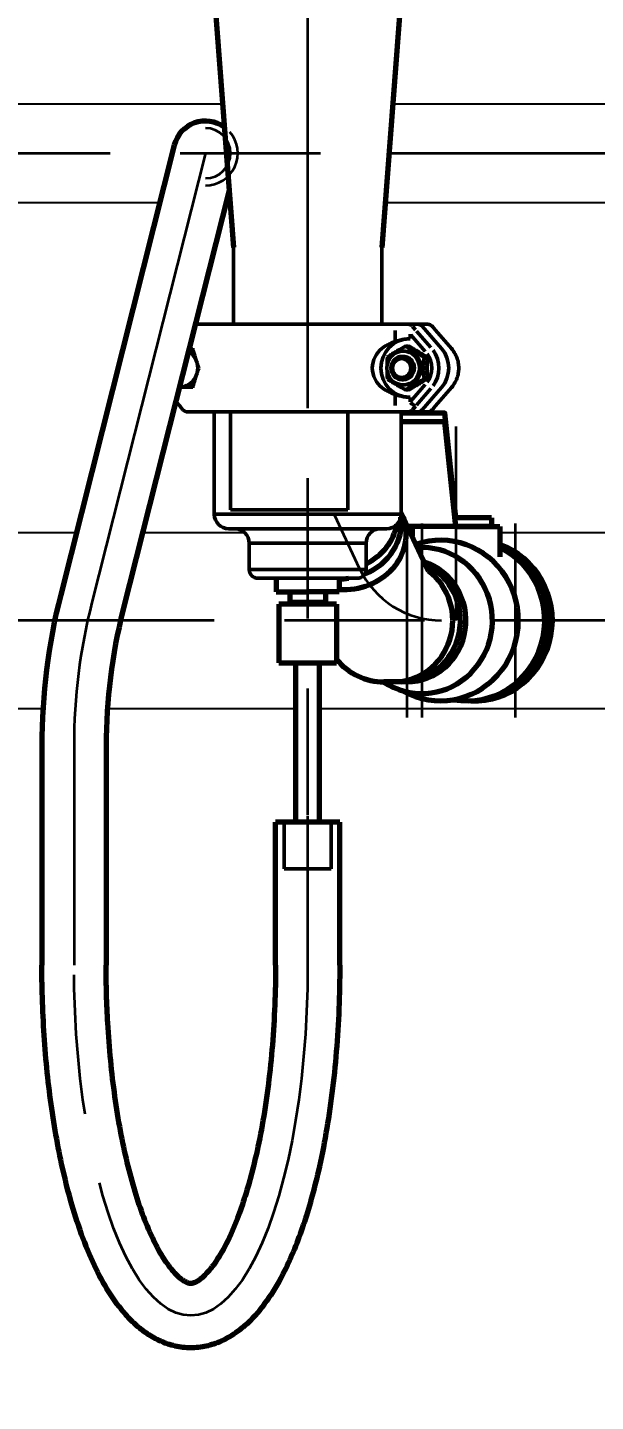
# Model space of a CAD drawing. Header units: millimetres. Extents: x 4423 to 6629, y 3249 to 4171.
# Drawn here: x 4595.4 to 4619.7, y 3773.3 to 3832.1 of the extents above; entities that cross this region are included whole.
import ezdxf

# ---------------------------------------------------------------- set-up
doc = ezdxf.new("R2010")
doc.units = ezdxf.units.MM
doc.linetypes.add('ACAD_ISO02W100', pattern=[15, 12, -3])
doc.linetypes.add('ACAD_ISO08W100', pattern=[36, 24, -3, 6, -3])
doc.layers.add('AHL-CON-70', color=7, linetype='Continuous')
for name, color, linetype, lineweight in [('M_EQUIP_D1', 3, 'Continuous', 35), ('M_EQUIP_E3', 3, 'Continuous', 35), ('M_EQUIP_E5', 2, 'ACAD_ISO02W100', 50), ('M_EQUIP_E7', 7, 'Continuous', 70), ('M_TANKS_E3', 3, 'ACAD_ISO08W100', 35), ('M_TANKS_E7', 7, 'Continuous', 70), ('Visible Edges', 7, 'Continuous', 50), ('Visible Tangent Edges', 7, 'Continuous', 50)]:
    doc.layers.add(name, color=color, linetype=linetype, lineweight=lineweight)
doc.styles.add('Simplex', font='SIMPLEX.SHX')
doc.dimstyles.new('nordic-1-35-0', dxfattribs={"dimscale": 10, "dimtxt": 3.5, "dimasz": 2.5, "dimexe": 1.25, "dimexo": 0, "dimgap": 0.6, "dimtad": 1, "dimdec": 0, "dimdsep": 46, "dimtxsty": 'Simplex', "dimcen": 2.5, "dimclrd": 3, "dimclre": 3, "dimclrt": 3, "dimadec": 1, "dimazin": 2, "dimtfac": 1, "dimtdec": 0, "dimtmove": 0, "dimatfit": 0, "dimfxl": 1, "dimtolj": 1, "dimtzin": 0, "dimarcsym": 0})

# ---------------------------------------------------------------- blocks, each defined once
blk = doc.blocks.new('*D9')
at = {"layer": 'Defpoints', "color": 0, "linetype": 'Continuous', "transparency": 16777216}
for p in [(4581.159, 3798.365), (4573.659, 3740.916), (4573.659, 3722.947)]:
    blk.add_point(p, dxfattribs=at)
at = {"layer": 'M_EQUIP_D1', "color": 3, "linetype": 'Continuous', "lineweight": -2, "transparency": 16777216}
for p, q in [((4581.159, 3798.365), (4581.159, 3728.416)), ((4573.659, 3722.947), (4573.659, 3753.416)), ((4548.659, 3740.916), (4523.659, 3740.916)), ((4573.659, 3740.916), (4581.159, 3740.916)), ((4606.159, 3740.916), (4691.254, 3740.916))]:
    blk.add_line(p, q, dxfattribs=at)
at = {"layer": 'M_EQUIP_D1', "color": 3, "linetype": 'Continuous', "transparency": 16777216}
for points in [[(4548.659, 3745.083), (4548.659, 3736.75), (4573.659, 3740.916)], [(4606.159, 3745.083), (4606.159, 3736.75), (4581.159, 3740.916)]]:
    blk.add_solid(points, dxfattribs=at)
at = {"layer": 'M_EQUIP_D1', "color": 3, "linetype": 'Continuous', "transparency": 16777216, "insert": (4661.206, 3751.916), "char_height": 10, "attachment_point": 5, "style": 'Simplex'}
blk.add_mtext('\\A1;min.60', dxfattribs=at)
blk = doc.blocks.new('*D28')
at = {"layer": 'Defpoints', "color": 0, "linetype": 'Continuous', "transparency": 16777216}
for p in [(4545.659, 3806.073), (4560.534, 3757.727), (4560.534, 3748.668)]:
    blk.add_point(p, dxfattribs=at)
at = {"layer": 'M_EQUIP_D1', "color": 3, "linetype": 'Continuous', "lineweight": -2, "transparency": 16777216}
for p, q in [((4545.659, 3806.073), (4545.659, 3745.227)), ((4560.534, 3748.668), (4560.534, 3770.227)), ((4520.659, 3757.727), (4447.468, 3757.727)), ((4560.534, 3757.727), (4545.659, 3757.727)), ((4585.534, 3757.727), (4610.534, 3757.727))]:
    blk.add_line(p, q, dxfattribs=at)
at = {"layer": 'M_EQUIP_D1', "color": 3, "linetype": 'Continuous', "transparency": 16777216}
for points in [[(4520.659, 3761.893), (4520.659, 3753.56), (4545.659, 3757.727)], [(4585.534, 3761.893), (4585.534, 3753.56), (4560.534, 3757.727)]]:
    blk.add_solid(points, dxfattribs=at)
at = {"layer": 'M_EQUIP_D1', "color": 3, "linetype": 'Continuous', "lineweight": 35, "transparency": 16777216, "insert": (4471.563, 3768.727), "char_height": 10, "attachment_point": 5, "style": 'Simplex'}
blk.add_mtext('\\A1;~120', dxfattribs=at)

msp = doc.modelspace()

# ---------------------------------------------------------------- linework, layer by layer
at = {"layer": 'AHL-CON-70', "linetype": 'Continuous'}
for p, q in [((4584.7995, 3828.8069), (4603.7675, 3828.8069)), ((4611.0495, 3828.8069), (4630.0175, 3828.8069)), ((4584.4797, 3824.5899), (4601.0824, 3824.5899)), ((4610.7297, 3824.5899), (4627.1017, 3824.5899)), ((4589.3764, 3810.4662), (4597.512, 3810.4662)), ((4600.3485, 3810.4662), (4604.7038, 3810.4662)), ((4615.6264, 3810.4662), (4623.762, 3810.4662)), ((4581.6587, 3802.9287), (4596.0818, 3802.9287)), ((4598.8374, 3802.9287), (4606.9087, 3802.9287)), ((4607.9087, 3802.9287), (4622.3318, 3802.9287))]:
    msp.add_line(p, q, dxfattribs=at)
at = {"layer": 'M_EQUIP_E3', "color": 3, "linetype": 'ACAD_ISO08W100', "lineweight": 35}
for p, q in [((4607.4087, 3983.7882), (4607.4087, 3798.3649)), ((4538.9592, 3826.6984), (4714.6569, 3826.6984)), ((4613.7514, 3814.9959), (4613.7514, 3806.6975)), ((4609.6306, 3808.9304), (4608.5734, 3811.19)), ((4611.6485, 3810.8467), (4611.6485, 3802.5482)), ((4612.2956, 3810.8467), (4612.2956, 3802.5482)), ((4616.2885, 3810.8467), (4616.2885, 3802.5482)), ((4747.4142, 3806.6975), (4558.5251, 3806.6975))]:
    msp.add_line(p, q, dxfattribs=at)
at = {"layer": 'M_EQUIP_E3', "linetype": 'ACAD_ISO08W100', "lineweight": 35}
msp.add_lwpolyline([(4603.0337, 3826.6984), (4598.1712, 3807.4636, 0.061982), (4597.4087, 3801.3364), (4597.4087, 3791.9475)], format="xyb", dxfattribs=at)
at = {"layer": 'M_EQUIP_E3', "color": 3, "linetype": 'Continuous', "lineweight": 35}
for radius, end in [(1.075, 90), (1.3875, 40.815107)]:
    msp.add_arc((4603.0337, 3826.6984), radius, 270, end, dxfattribs=at)
at = {"layer": 'M_EQUIP_E3', "color": 3, "linetype": 'ACAD_ISO08W100', "lineweight": 35}
msp.add_arc((4613.1404, 3810.5725), 3.875, 205.072731, 270, dxfattribs=at)
at = {"layer": 'M_EQUIP_E3', "linetype": 'ACAD_ISO08W100', "lineweight": 35, "extrusion": (0, 0, -1)}
msp.add_ellipse((4602.4087, 3791.9475), major_axis=(0, 15), ratio=0.3333333, start_param=1.5707963, end_param=4.712389, dxfattribs=at)
at = {"layer": 'M_EQUIP_E5', "color": 2, "linetype": 'ACAD_ISO02W100', "lineweight": 50}
for p, q in [((4606.4087, 3796.0725), (4606.4087, 3798.0725)), ((4608.4087, 3796.0725), (4608.4087, 3798.0725)), ((4606.4087, 3796.0725), (4608.4087, 3796.0725))]:
    msp.add_line(p, q, dxfattribs=at)
at = {"layer": 'M_EQUIP_E7', "linetype": 'Continuous', "lineweight": 70}
for p, q in [((4613.2765, 3815.1975), (4611.4087, 3815.1975)), ((4612.5819, 3808.8166), (4611.4033, 3811.3358)), ((4613.7514, 3810.7162), (4611.8764, 3810.7162)), ((4611.8764, 3810.7162), (4611.8764, 3810.3245)), ((4615.2823, 3810.7162), (4612.8673, 3810.7162)), ((4613.7514, 3810.7162), (4615.6264, 3810.7162)), ((4615.2823, 3811.0912), (4615.2823, 3810.7162)), ((4615.6264, 3810.7162), (4615.6264, 3809.4172)), ((4606.0563, 3808.5034), (4606.0563, 3807.9308)), ((4608.7611, 3808.5034), (4608.7611, 3807.9308)), ((4606.0563, 3807.9308), (4607.4087, 3807.9308)), ((4606.6456, 3807.9308), (4606.6456, 3807.4821)), ((4608.7611, 3807.9308), (4607.4087, 3807.9308)), ((4608.1719, 3807.9308), (4608.1719, 3807.4821)), ((4608.6425, 3807.3925), (4606.1749, 3807.3925)), ((4606.1749, 3807.3925), (4606.1749, 3804.8925)), ((4606.5499, 3807.4821), (4606.5499, 3807.3925)), ((4606.5499, 3807.4821), (4608.2675, 3807.4821)), ((4608.2675, 3807.4821), (4608.2675, 3807.3925)), ((4608.6425, 3807.3925), (4608.6425, 3804.8925)), ((4606.1749, 3804.8925), (4608.6425, 3804.8925)), ((4606.9087, 3798.0725), (4606.9087, 3804.8925)), ((4607.9087, 3798.0725), (4607.9087, 3804.8925)), ((4611.6485, 3804.0725), (4610.6752, 3804.0725)), ((4606.0337, 3791.9475), (4606.0337, 3798.0725)), ((4608.7837, 3798.0725), (4606.0337, 3798.0725)), ((4608.7837, 3791.9475), (4608.7837, 3798.0725))]:
    msp.add_line(p, q, dxfattribs=at)
for points in [[(4601.7006, 3827.0354), (4596.8381, 3807.8006, 0.061982), (4596.0337, 3801.3364), (4596.0337, 3791.9475)], [(4604.0487, 3825.103), (4599.5043, 3807.1266, 0.061982), (4598.7837, 3801.3364), (4598.7837, 3791.9475)]]:
    msp.add_lwpolyline(points, format="xyb", dxfattribs=at)
for points in [[(4615.2823, 3811.0912), (4613.7514, 3811.0912), (4613.2765, 3815.5725), (4611.4087, 3815.5725)], [(4615.2823, 3810.7162), (4613.7514, 3810.7162), (4613.2765, 3815.1975), (4611.4087, 3815.1975)], [(4612.8673, 3810.7162), (4611.6931, 3810.7162)]]:
    msp.add_lwpolyline(points, dxfattribs=at)
for centre, radius, start, end in [((4603.0337, 3826.6984), 1.375, 53.932285, 165.812933), ((4610.6752, 3806.6975), 2.625, 219.251427, 270)]:
    msp.add_arc(centre, radius, start, end, dxfattribs=at)
for centre, major_axis, ratio, start_param, end_param in [((4608.9398, 3810.4068), (-2.687, 0), 0.8886358, 1.5042515, 3.4450044), ((4608.7279, 3810.8597), (-2.687, 0), 0.8886358, 8.2890148, 9.539917), ((4608.5734, 3811.19), (-2.687, 0), 0.8886358, 2.0908716, 2.9828483), ((4613.1044, 3806.6975), (0, 3.4375), 0.9659258, 2.643175, 6.6067886), ((4612.2956, 3806.6975), (0, 3.125), 0.9659258, 2.5680795, 6.3433965), ((4614.2367, 3806.6975), (0, 3.4375), 0.9659258, 2.9702423, 5.851346), ((4614.5602, 3806.6975), (0, 3.4375), 0.9659258, 3.0928553, 5.9562883), ((4614.3985, 3806.6975), (0, 3.4375), 0.9659258, 3.1415927, 5.9043658), ((4611.409, 3806.6975), (0, 2.625), 0.9659258, 3.1415927, 5.8582048), ((4611.6485, 3806.6975), (0, 2.625), 0.9659258, 3.1415927, 5.9821017), ((4608.7279, 3810.8597), (-2.687, 0), 0.8886358, 7.8663402, 8.0168299), ((4611.0855, 3806.6975), (0, 2.625), 0.9659258, 3.1415927, 5.6519377)]:
    msp.add_ellipse(centre, major_axis=major_axis, ratio=ratio, start_param=start_param, end_param=end_param, dxfattribs=at)
for points, knots in [([(4608.7837, 3791.9475), (4608.7837, 3791.3265), (4608.7712, 3790.7056), (4608.6965, 3788.8552), (4608.597, 3787.6383), (4608.3024, 3785.3018), (4608.1076, 3784.1822), (4607.6802, 3782.3182), (4607.4646, 3781.5445), (4606.9807, 3780.1125), (4606.7126, 3779.4542), (4606.2058, 3778.4384), (4605.981, 3778.049), (4605.4956, 3777.3379), (4605.235, 3777.0159), (4604.7542, 3776.5385), (4604.5477, 3776.3628), (4604.1047, 3776.0541), (4603.8679, 3775.921), (4603.4139, 3775.7335), (4603.2022, 3775.6688), (4602.7669, 3775.5856), (4602.5433, 3775.5673), (4602.0979, 3775.5802), (4601.8763, 3775.6114), (4601.4477, 3775.7183), (4601.2407, 3775.7937), (4600.8468, 3775.9798), (4600.6599, 3776.0902), (4600.3054, 3776.3386), (4600.1377, 3776.4765), (4599.8187, 3776.7754), (4599.6673, 3776.9364), (4599.2704, 3777.4063), (4599.0381, 3777.7365), (4598.6025, 3778.4563), (4598.3993, 3778.846), (4598.0177, 3779.6822), (4597.8394, 3780.1287), (4597.5066, 3781.0745), (4597.3521, 3781.5738), (4596.9735, 3782.9642), (4596.7706, 3783.8968), (4596.4358, 3785.8579), (4596.3039, 3786.8863), (4596.1152, 3788.9983), (4596.0585, 3790.0818), (4596.0359, 3791.4294), (4596.0337, 3791.6884), (4596.0337, 3791.9475)], [4.712389, 4.712389, 4.712389, 4.712389, 4.8328965, 4.8328965, 5.0739116, 5.0739116, 5.3149267, 5.3149267, 5.504615, 5.504615, 5.6943033, 5.6943033, 5.8289263, 5.8289263, 5.9635492, 5.9635492, 6.0549375, 6.0549375, 6.1463258, 6.1463258, 6.2195829, 6.2195829, 6.2928401, 6.2928401, 6.3660972, 6.3660972, 6.4393544, 6.4393544, 6.5126115, 6.5126115, 6.5858687, 6.5858687, 6.6591258, 6.6591258, 6.7865992, 6.7865992, 6.9140727, 6.9140727, 7.0415461, 7.0415461, 7.1690195, 7.1690195, 7.3805825, 7.3805825, 7.5921455, 7.5921455, 7.8037085, 7.8037085, 7.8539816, 7.8539816, 7.8539816, 7.8539816]), ([(4606.0337, 3791.9475), (4606.0337, 3791.3781), (4606.0225, 3790.8087), (4605.9549, 3789.0892), (4605.8631, 3787.9525), (4605.5934, 3785.7861), (4605.4154, 3784.7565), (4605.0274, 3783.0451), (4604.8291, 3782.3342), (4604.4349, 3781.17), (4604.244, 3780.6935), (4603.8853, 3779.934), (4603.7189, 3779.6321), (4603.3924, 3779.1235), (4603.2322, 3778.9172), (4602.9855, 3778.6526), (4602.8918, 3778.5683), (4602.7272, 3778.4422), (4602.6565, 3778.4005), (4602.5549, 3778.3524), (4602.5188, 3778.3403), (4602.4601, 3778.3257), (4602.4374, 3778.3231), (4602.3939, 3778.322), (4602.3728, 3778.3236), (4602.3192, 3778.3343), (4602.2866, 3778.3436), (4602.2039, 3778.3788), (4602.1538, 3778.4048), (4602.037, 3778.4813), (4601.9705, 3778.5318), (4601.8254, 3778.6614), (4601.7468, 3778.7405), (4601.5327, 3778.985), (4601.3914, 3779.1738), (4601.1044, 3779.625), (4600.9587, 3779.8872), (4600.6717, 3780.4785), (4600.5304, 3780.8075), (4600.1358, 3781.8476), (4599.8962, 3782.6363), (4599.479, 3784.3752), (4599.3011, 3785.3254), (4599.0203, 3787.3312), (4598.9172, 3788.3868), (4598.8076, 3790.2839), (4598.7837, 3791.1157), (4598.7837, 3791.9475)], [4.712389, 4.712389, 4.712389, 4.712389, 4.8298511, 4.8298511, 5.0698191, 5.0698191, 5.309787, 5.309787, 5.505642, 5.505642, 5.6686877, 5.6686877, 5.8042862, 5.8042862, 5.9398847, 5.9398847, 6.0332186, 6.0332186, 6.1265525, 6.1265525, 6.2008837, 6.2008837, 6.275215, 6.275215, 6.3495462, 6.3495462, 6.4238775, 6.4238775, 6.4982087, 6.4982087, 6.57254, 6.57254, 6.6468713, 6.6468713, 6.7659133, 6.7659133, 6.8849554, 6.8849554, 7.0039974, 7.0039974, 7.2301263, 7.2301263, 7.4562552, 7.4562552, 7.6823841, 7.6823841, 7.8539816, 7.8539816, 7.8539816, 7.8539816])]:
    msp.add_open_spline(points, degree=3, knots=knots, dxfattribs=at)
at = {"layer": 'M_TANKS_E3', "color": 3, "linetype": 'ACAD_ISO08W100', "lineweight": 35}
msp.add_line((4607.4087, 3798.3303), (4607.4087, 3791.9475), dxfattribs=at)
at = {"layer": 'M_TANKS_E7', "linetype": 'Continuous'}
for p, q in [((4600.3575, 3873.7377), (4604.2337, 3822.6648)), ((4614.4753, 3873.9782), (4610.5837, 3822.6648))]:
    msp.add_line(p, q, dxfattribs=at)
at = {"layer": 'Visible Edges'}
for p, q in [((4604.2337, 3819.3784), (4604.2337, 3822.6648)), ((4604.2337, 3819.3784), (4604.2337, 3822.6648)), ((4610.5837, 3819.3784), (4610.5837, 3822.6648)), ((4610.5837, 3819.3784), (4610.5837, 3822.6648)), ((4602.7522, 3819.3784), (4602.6015, 3819.3784)), ((4602.7522, 3819.3784), (4610.9724, 3819.3784)), ((4611.7064, 3819.3784), (4610.9724, 3819.3784)), ((4612.1303, 3819.3784), (4611.7064, 3819.3784)), ((4612.5543, 3819.3784), (4612.1303, 3819.3784)), ((4612.3103, 3819.2951), (4613.1383, 3818.3368)), ((4612.3103, 3819.2951), (4613.1383, 3818.3368)), ((4612.8857, 3819.1234), (4613.568, 3818.3336)), ((4602.3329, 3818.3159), (4602.3942, 3818.3159)), ((4602.4996, 3818.3159), (4602.3942, 3818.3159)), ((4611.7212, 3818.4416), (4611.607, 3818.4416)), ((4611.4942, 3818.0034), (4611.4543, 3818.0034)), ((4611.5751, 3818.2284), (4611.4942, 3818.2284)), ((4612.506, 3817.9725), (4612.3918, 3817.9725)), ((4601.9223, 3816.6909), (4601.9221, 3816.6909)), ((4602.3942, 3816.6909), (4601.9223, 3816.6909)), ((4602.4996, 3816.6909), (4602.3942, 3816.6909)), ((4611.4942, 3817.0034), (4611.4543, 3817.0034)), ((4611.5751, 3816.7784), (4611.4942, 3816.7784)), ((4611.7212, 3816.5653), (4611.607, 3816.5653)), ((4613.1383, 3816.6701), (4612.3103, 3815.7118)), ((4613.1383, 3816.6701), (4612.3103, 3815.7118)), ((4612.506, 3817.0343), (4612.3918, 3817.0343)), ((4613.568, 3816.6733), (4612.8857, 3815.8835)), ((4601.7664, 3816.0749), (4601.9317, 3815.8835)), ((4602.2631, 3815.6284), (4602.7522, 3815.6284)), ((4610.9724, 3815.6284), (4602.7522, 3815.6284)), ((4603.4087, 3811.2534), (4603.4087, 3815.6284)), ((4604.1094, 3811.4409), (4604.1094, 3815.6284)), ((4609.1231, 3815.6284), (4609.1231, 3811.4409)), ((4610.9724, 3815.6284), (4611.7064, 3815.6284)), ((4611.4087, 3811.2534), (4611.4087, 3815.6284)), ((4611.7064, 3815.6284), (4612.1303, 3815.6284)), ((4612.1303, 3815.6284), (4612.5543, 3815.6284)), ((4604.1094, 3811.4409), (4609.1231, 3811.4409)), ((4610.7837, 3810.6284), (4604.0337, 3810.6284)), ((4604.9087, 3808.8784), (4604.9087, 3810.0034)), ((4609.9087, 3808.8784), (4609.9087, 3810.0034)), ((4609.5337, 3808.5034), (4605.2837, 3808.5034))]:
    msp.add_line(p, q, dxfattribs=at)
at = {"layer": 'Visible Edges', "flags": 128}
for points in [[(4612.7473, 3819.2874), (4612.8155, 3819.2055), (4612.8857, 3819.1234)], [(4602.3942, 3818.3159), (4602.4031, 3818.2973), (4602.4118, 3818.2788), (4602.4205, 3818.2606), (4602.4292, 3818.2427), (4602.4378, 3818.2249), (4602.4464, 3818.2074), (4602.455, 3818.19), (4602.4635, 3818.1728), (4602.472, 3818.1557), (4602.4805, 3818.1388), (4602.489, 3818.1221), (4602.4975, 3818.1054), (4602.506, 3818.0888), (4602.5145, 3818.0724), (4602.523, 3818.056), (4602.5316, 3818.0396), (4602.5402, 3818.0233), (4602.5488, 3818.0071), (4602.5575, 3817.9909), (4602.5663, 3817.9747), (4602.5751, 3817.9584), (4602.584, 3817.9422), (4602.5929, 3817.926), (4602.602, 3817.9097)], [(4611.16, 3816.3672), (4611.0769, 3816.3948), (4610.9932, 3816.427), (4610.9092, 3816.4643), (4610.8254, 3816.5071), (4610.7423, 3816.5559), (4610.6606, 3816.6114), (4610.5808, 3816.6743), (4610.5037, 3816.7456), (4610.4296, 3816.8266), (4610.3595, 3816.9196), (4610.2967, 3817.0234), (4610.2448, 3817.1362), (4610.2065, 3817.256), (4610.183, 3817.3795), (4610.175, 3817.5034), (4610.183, 3817.6274), (4610.2065, 3817.7509), (4610.2448, 3817.8707), (4610.2967, 3817.9835), (4610.3595, 3818.0873), (4610.4296, 3818.1803), (4610.5037, 3818.2613), (4610.5808, 3818.3326), (4610.6606, 3818.3955), (4610.7423, 3818.451), (4610.8254, 3818.4998), (4610.9092, 3818.5426), (4610.9932, 3818.5799), (4611.0769, 3818.6121), (4611.16, 3818.6397)], [(4610.8222, 3817.9725), (4610.8561, 3817.9947), (4610.8891, 3818.0161), (4610.9213, 3818.0369), (4610.953, 3818.0572), (4610.9841, 3818.0769), (4611.0148, 3818.0962), (4611.0452, 3818.1152), (4611.0753, 3818.1339), (4611.1054, 3818.1524), (4611.1354, 3818.1707), (4611.1655, 3818.1889), (4611.1958, 3818.2071), (4611.2263, 3818.2252), (4611.2571, 3818.2434), (4611.2883, 3818.2618), (4611.3201, 3818.2802), (4611.3525, 3818.2989), (4611.3857, 3818.3179), (4611.4196, 3818.3373), (4611.4546, 3818.357), (4611.4907, 3818.3772), (4611.528, 3818.398), (4611.5667, 3818.4195), (4611.607, 3818.4416)], [(4611.16, 3818.6397), (4611.1798, 3818.6459), (4611.2006, 3818.6523), (4611.2221, 3818.6589), (4611.2444, 3818.6657), (4611.2672, 3818.6725), (4611.2905, 3818.6793), (4611.3141, 3818.6861), (4611.3383, 3818.6927), (4611.3635, 3818.6993), (4611.3895, 3818.7058), (4611.4164, 3818.7121), (4611.4439, 3818.7183), (4611.472, 3818.7241), (4611.5006, 3818.7295), (4611.5295, 3818.7345), (4611.5588, 3818.739), (4611.5883, 3818.7429), (4611.6179, 3818.7462), (4611.6474, 3818.7489), (4611.6768, 3818.751), (4611.706, 3818.7524), (4611.7347, 3818.7532), (4611.763, 3818.7534), (4611.7906, 3818.7528)], [(4611.607, 3818.4416), (4611.6409, 3818.4195), (4611.6739, 3818.398), (4611.7061, 3818.3772), (4611.7378, 3818.357), (4611.7689, 3818.3373), (4611.7996, 3818.3179), (4611.83, 3818.2989), (4611.8602, 3818.2802), (4611.8902, 3818.2618), (4611.9203, 3818.2434), (4611.9503, 3818.2252), (4611.9806, 3818.2071), (4612.0111, 3818.1889), (4612.0419, 3818.1707), (4612.0732, 3818.1524), (4612.1049, 3818.1339), (4612.1373, 3818.1152), (4612.1705, 3818.0962), (4612.2045, 3818.0769), (4612.2394, 3818.0572), (4612.2755, 3818.0369), (4612.3128, 3818.0161), (4612.3515, 3817.9947), (4612.3918, 3817.9725)], [(4612.506, 3817.9725), (4612.4721, 3817.9947), (4612.4391, 3818.0161), (4612.4068, 3818.0369), (4612.3752, 3818.0572), (4612.3441, 3818.0769), (4612.3134, 3818.0962), (4612.283, 3818.1152), (4612.2528, 3818.1339), (4612.2228, 3818.1524), (4612.1927, 3818.1707), (4612.1626, 3818.1889), (4612.1324, 3818.2071), (4612.1019, 3818.2252), (4612.0711, 3818.2434), (4612.0398, 3818.2618), (4612.008, 3818.2802), (4611.9756, 3818.2989), (4611.9425, 3818.3179), (4611.9085, 3818.3373), (4611.8736, 3818.357), (4611.8375, 3818.3772), (4611.8002, 3818.398), (4611.7615, 3818.4195), (4611.7212, 3818.4416)], [(4613.568, 3818.3336), (4613.6039, 3818.2901), (4613.6377, 3818.2451), (4613.6695, 3818.1986), (4613.6992, 3818.1506), (4613.7267, 3818.1014), (4613.752, 3818.0509), (4613.7751, 3817.9994), (4613.7958, 3817.9468), (4613.8142, 3817.8933), (4613.8302, 3817.8391), (4613.8438, 3817.7842), (4613.8549, 3817.7287), (4613.8636, 3817.6728), (4613.8698, 3817.6165), (4613.8736, 3817.56), (4613.8748, 3817.5034), (4613.8736, 3817.4468), (4613.8698, 3817.3904), (4613.8636, 3817.3341), (4613.8549, 3817.2782), (4613.8438, 3817.2227), (4613.8302, 3817.1678), (4613.8142, 3817.1135), (4613.7958, 3817.0601), (4613.7751, 3817.0075), (4613.752, 3816.956), (4613.7267, 3816.9055), (4613.6992, 3816.8563), (4613.6695, 3816.8083), (4613.6377, 3816.7618), (4613.6039, 3816.7168), (4613.568, 3816.6733)], [(4602.602, 3817.9097), (4602.6033, 3817.9073), (4602.6047, 3817.9049), (4602.606, 3817.9025), (4602.6074, 3817.9001), (4602.6087, 3817.8977), (4602.6101, 3817.8953), (4602.6114, 3817.8929), (4602.6128, 3817.8905), (4602.6141, 3817.8881), (4602.6155, 3817.8857), (4602.6168, 3817.8833), (4602.6182, 3817.8809), (4602.6195, 3817.8785), (4602.6209, 3817.8761), (4602.6222, 3817.8737), (4602.6236, 3817.8713), (4602.6249, 3817.8689), (4602.6263, 3817.8665), (4602.6277, 3817.8641), (4602.629, 3817.8617), (4602.6304, 3817.8593), (4602.6318, 3817.8569), (4602.6331, 3817.8545), (4602.6345, 3817.8521)], [(4610.8049, 3817.631), (4610.8052, 3817.6441), (4610.8055, 3817.6573), (4610.8059, 3817.6705), (4610.8063, 3817.6838), (4610.8068, 3817.6972), (4610.8073, 3817.7107), (4610.8078, 3817.7242), (4610.8083, 3817.7378), (4610.8089, 3817.7515), (4610.8095, 3817.7653), (4610.8102, 3817.7792), (4610.8109, 3817.7932), (4610.8116, 3817.8074), (4610.8123, 3817.8216), (4610.8131, 3817.836), (4610.814, 3817.8505), (4610.8149, 3817.8652), (4610.8158, 3817.88), (4610.8167, 3817.895), (4610.8177, 3817.9101), (4610.8188, 3817.9255), (4610.8199, 3817.941), (4610.821, 3817.9566), (4610.8222, 3817.9725)], [(4612.3918, 3817.9725), (4612.3886, 3817.9282), (4612.3857, 3817.8853), (4612.3832, 3817.8438), (4612.381, 3817.8033), (4612.3791, 3817.7638), (4612.3774, 3817.7251), (4612.3761, 3817.6872), (4612.375, 3817.6498), (4612.3741, 3817.6128), (4612.3735, 3817.5762), (4612.3731, 3817.5397), (4612.373, 3817.5034), (4612.3731, 3817.4671), (4612.3735, 3817.4307), (4612.3741, 3817.3941), (4612.375, 3817.3571), (4612.3761, 3817.3197), (4612.3774, 3817.2818), (4612.3791, 3817.2431), (4612.381, 3817.2036), (4612.3832, 3817.1631), (4612.3857, 3817.1216), (4612.3886, 3817.0787), (4612.3918, 3817.0343)], [(4612.506, 3817.0343), (4612.5092, 3817.0787), (4612.512, 3817.1216), (4612.5146, 3817.1631), (4612.5168, 3817.2036), (4612.5187, 3817.2431), (4612.5203, 3817.2818), (4612.5217, 3817.3197), (4612.5228, 3817.3571), (4612.5237, 3817.3941), (4612.5243, 3817.4307), (4612.5247, 3817.4671), (4612.5248, 3817.5034), (4612.5247, 3817.5397), (4612.5243, 3817.5762), (4612.5237, 3817.6128), (4612.5228, 3817.6498), (4612.5217, 3817.6872), (4612.5203, 3817.7251), (4612.5187, 3817.7638), (4612.5168, 3817.8033), (4612.5146, 3817.8438), (4612.512, 3817.8853), (4612.5092, 3817.9282), (4612.506, 3817.9725)], [(4602.602, 3817.0972), (4602.5929, 3817.0809), (4602.584, 3817.0647), (4602.5751, 3817.0484), (4602.5663, 3817.0322), (4602.5575, 3817.016), (4602.5488, 3816.9998), (4602.5402, 3816.9836), (4602.5316, 3816.9673), (4602.523, 3816.9509), (4602.5145, 3816.9345), (4602.506, 3816.9181), (4602.4975, 3816.9015), (4602.489, 3816.8848), (4602.4805, 3816.8681), (4602.472, 3816.8512), (4602.4635, 3816.8341), (4602.455, 3816.8169), (4602.4464, 3816.7995), (4602.4378, 3816.782), (4602.4292, 3816.7642), (4602.4205, 3816.7463), (4602.4118, 3816.7281), (4602.4031, 3816.7096), (4602.3942, 3816.6909)], [(4602.6345, 3817.1548), (4602.6331, 3817.1524), (4602.6318, 3817.15), (4602.6304, 3817.1476), (4602.629, 3817.1452), (4602.6277, 3817.1428), (4602.6263, 3817.1404), (4602.6249, 3817.138), (4602.6236, 3817.1356), (4602.6222, 3817.1332), (4602.6209, 3817.1308), (4602.6195, 3817.1284), (4602.6182, 3817.126), (4602.6168, 3817.1236), (4602.6155, 3817.1212), (4602.6141, 3817.1188), (4602.6128, 3817.1164), (4602.6114, 3817.114), (4602.6101, 3817.1116), (4602.6087, 3817.1092), (4602.6074, 3817.1068), (4602.606, 3817.1044), (4602.6047, 3817.102), (4602.6033, 3817.0996), (4602.602, 3817.0972)], [(4610.8222, 3817.0343), (4610.821, 3817.0502), (4610.8199, 3817.0659), (4610.8188, 3817.0814), (4610.8177, 3817.0968), (4610.8167, 3817.1119), (4610.8158, 3817.1269), (4610.8149, 3817.1417), (4610.814, 3817.1564), (4610.8131, 3817.1709), (4610.8123, 3817.1853), (4610.8116, 3817.1995), (4610.8109, 3817.2137), (4610.8102, 3817.2277), (4610.8095, 3817.2416), (4610.8089, 3817.2554), (4610.8083, 3817.2691), (4610.8078, 3817.2827), (4610.8073, 3817.2962), (4610.8068, 3817.3097), (4610.8063, 3817.3231), (4610.8059, 3817.3364), (4610.8055, 3817.3496), (4610.8052, 3817.3628), (4610.8049, 3817.3759)], [(4611.607, 3816.5653), (4611.5667, 3816.5874), (4611.528, 3816.6089), (4611.4907, 3816.6296), (4611.4546, 3816.6499), (4611.4196, 3816.6696), (4611.3857, 3816.689), (4611.3525, 3816.7079), (4611.3201, 3816.7266), (4611.2883, 3816.7451), (4611.2571, 3816.7634), (4611.2263, 3816.7817), (4611.1958, 3816.7998), (4611.1655, 3816.818), (4611.1354, 3816.8362), (4611.1054, 3816.8545), (4611.0753, 3816.873), (4611.0452, 3816.8917), (4611.0148, 3816.9106), (4610.9841, 3816.93), (4610.953, 3816.9497), (4610.9213, 3816.97), (4610.8891, 3816.9907), (4610.8561, 3817.0122), (4610.8222, 3817.0343)], [(4612.3918, 3817.0343), (4612.3515, 3817.0122), (4612.3128, 3816.9907), (4612.2755, 3816.97), (4612.2394, 3816.9497), (4612.2045, 3816.93), (4612.1705, 3816.9106), (4612.1373, 3816.8917), (4612.1049, 3816.873), (4612.0732, 3816.8545), (4612.0419, 3816.8362), (4612.0111, 3816.818), (4611.9806, 3816.7998), (4611.9503, 3816.7817), (4611.9203, 3816.7634), (4611.8902, 3816.7451), (4611.8602, 3816.7266), (4611.83, 3816.7079), (4611.7996, 3816.689), (4611.7689, 3816.6696), (4611.7378, 3816.6499), (4611.7061, 3816.6296), (4611.6739, 3816.6089), (4611.6409, 3816.5874), (4611.607, 3816.5653)], [(4611.7212, 3816.5653), (4611.7615, 3816.5874), (4611.8002, 3816.6089), (4611.8375, 3816.6296), (4611.8736, 3816.6499), (4611.9085, 3816.6696), (4611.9425, 3816.689), (4611.9756, 3816.7079), (4612.008, 3816.7266), (4612.0398, 3816.7451), (4612.0711, 3816.7634), (4612.1019, 3816.7817), (4612.1324, 3816.7998), (4612.1626, 3816.818), (4612.1927, 3816.8362), (4612.2228, 3816.8545), (4612.2528, 3816.873), (4612.283, 3816.8917), (4612.3134, 3816.9106), (4612.3441, 3816.93), (4612.3752, 3816.9497), (4612.4068, 3816.97), (4612.4391, 3816.9907), (4612.4721, 3817.0122), (4612.506, 3817.0343)], [(4611.7906, 3816.2541), (4611.763, 3816.2535), (4611.7347, 3816.2536), (4611.706, 3816.2544), (4611.6768, 3816.2559), (4611.6474, 3816.258), (4611.6179, 3816.2607), (4611.5883, 3816.264), (4611.5588, 3816.2679), (4611.5295, 3816.2724), (4611.5006, 3816.2774), (4611.472, 3816.2828), (4611.4439, 3816.2886), (4611.4164, 3816.2948), (4611.3895, 3816.3011), (4611.3635, 3816.3076), (4611.3383, 3816.3142), (4611.3141, 3816.3208), (4611.2905, 3816.3275), (4611.2672, 3816.3344), (4611.2444, 3816.3412), (4611.2221, 3816.348), (4611.2006, 3816.3546), (4611.1798, 3816.361), (4611.16, 3816.3672)], [(4602.0701, 3815.7195), (4602.0019, 3815.8013), (4601.9317, 3815.8835)], [(4612.8857, 3815.8835), (4612.8155, 3815.8013), (4612.7473, 3815.7195)]]:
    msp.add_lwpolyline(points, dxfattribs=at)
at = {"layer": 'Visible Edges'}
for centre, radius, start, end in [((4602.2631, 3815.8784), 0.25, 219.470482, 270), ((4604.0337, 3811.2534), 0.625, 180, 270), ((4610.7837, 3811.2534), 0.625, 270, 0), ((4604.2837, 3810.0034), 0.625, 0, 90), ((4610.5337, 3810.0034), 0.625, 90, 180), ((4605.2837, 3808.8784), 0.375, 180, 270), ((4609.5337, 3808.8784), 0.375, 270, 0)]:
    msp.add_arc(centre, radius, start, end, dxfattribs=at)
for centre, major_axis, ratio, start_param, end_param in [((4612.1303, 3819.1284), (0, 0.25), 0.9659258, 5.4421166, 6.2831853), ((4612.1303, 3819.1284), (0, 0.25), 0.9659258, 5.4421166, 6.2831853), ((4601.8944, 3819.2583), (0.6129, -1.0803), 0.1135161, 0.3962451, 0.5060993), ((4607.4087, 3810.5307), (4.9028, -8.6424), 0.1135161, 3.5378377, 3.7121613), ((4611.753, 3817.5034), (0, -1.25), 0.9659258, 3.1417215, 6.2830564), ((4612.2383, 3817.5034), (0, -1.25), 0.9659258, 0.8410687, 2.300524), ((4612.2383, 3817.5034), (0, -1.25), 0.9659258, 0.8410687, 2.300524), ((4601.9223, 3817.5034), (0, 0.8125), 0.9659258, 5.2359878, 5.7715211), ((4601.9223, 3817.5034), (0, 0.8125), 0.9659258, 5.1163973, 5.2359878), ((4601.9223, 3817.5034), (0, 0.8125), 0.9659258, 4.4570928, 4.9676852), ((4611.4942, 3817.5034), (0, -0.5), 0.9659258, 6.2767687, 9.4311946), ((4611.5751, 3817.5034), (0, 0.725), 0.9659258, 3.1415927, 6.2831853), ((4601.9223, 3817.5034), (0, -0.8125), 0.9659258, 0, 1.0471976), ((4607.4087, 3824.4762), (4.9028, 8.6424), 0.1135161, 2.571024, 2.7453476), ((4601.9223, 3817.5034), (0, 0.8125), 0.9659258, 4.1887902, 4.3083807), ((4601.9223, 3817.5034), (0, -0.8125), 0.9659258, 6.282899, 6.2831853), ((4601.8944, 3815.7486), (0.6129, 1.0803), 0.1135161, 5.777086, 5.8869402), ((4612.1303, 3815.8784), (0, -0.25), 0.9659258, 0, 0.8410687), ((4612.1303, 3815.8784), (0, -0.25), 0.9659258, 0, 0.8410687)]:
    msp.add_ellipse(centre, major_axis=major_axis, ratio=ratio, start_param=start_param, end_param=end_param, dxfattribs=at)
for centre, major_axis in [((4611.4942, 3817.5034), (0, -0.725)), ((4611.4543, 3817.5034), (0, 0.5)), ((4611.4295, 3817.5034), (0, 0.4041))]:
    msp.add_ellipse(centre, major_axis=major_axis, ratio=0.9659258, dxfattribs=at)
at = {"layer": 'Visible Tangent Edges'}
for p, q in [((4611.16, 3819.104), (4611.16, 3818.6641)), ((4611.7906, 3818.7632), (4611.7906, 3818.9496)), ((4611.8248, 3818.9205), (4612.4389, 3818.2096)), ((4612.6836, 3818.3763), (4612.0694, 3819.0871)), ((4612.4389, 3816.7973), (4611.8248, 3816.0864)), ((4612.0694, 3815.9198), (4612.6836, 3816.6306)), ((4611.16, 3816.3427), (4611.16, 3815.9029)), ((4611.7906, 3816.0573), (4611.7906, 3816.2437)), ((4603.458, 3811.2534), (4611.3595, 3811.2534)), ((4609.8779, 3810.0034), (4604.9395, 3810.0034)), ((4604.9395, 3808.8784), (4609.8779, 3808.8784))]:
    msp.add_line(p, q, dxfattribs=at)
for centre, major_axis, ratio, start_param, end_param in [((4611.7064, 3819.1284), (0, 0.25), 0.9659258, 5.4841701, 6.2411319), ((4611.8089, 3819.1266), (-0.8657, 0.9717), 0.1308088, 4.6050264, 4.760824), ((4612.5543, 3819.1284), (0, 0.25), 0.9659258, 5.4421166, 6.2831853), ((4612.5543, 3819.1284), (0.193, 0.1589), 0.2832284, 0.0101265, 0.2025306), ((4611.8178, 3817.5034), (0, 1.25), 0.9659258, 4.0556341, 5.3691439), ((4611.753, 3817.5034), (0, -1), 0.9659258, 0.9140414, 2.2275512), ((4611.8553, 3816.047), (0.1892, -0.1634), 0.172546, 4.5938049, 6.0075215), ((4611.7064, 3815.8784), (0, -0.25), 0.9659258, 0.0420534, 0.7990152), ((4611.8089, 3815.8803), (-0.8657, -0.9717), 0.1308088, 1.5223614, 1.6781589), ((4612.5543, 3815.8784), (0, -0.25), 0.9659258, 0, 0.8410687), ((4612.5543, 3815.8784), (0.193, -0.1589), 0.2832284, 6.0806547, 6.2730588)]:
    msp.add_ellipse(centre, major_axis=major_axis, ratio=ratio, start_param=start_param, end_param=end_param, dxfattribs=at)

# ---------------------------------------------------------------- dimensions: what is measured, and where the dimension line sits
at = {"layer": 'M_EQUIP_D1', "linetype": 'Continuous', "lineweight": 35}
dim = msp.add_linear_dim(base=(4560.5337, 3757.7267), p1=(4545.6587, 3806.0734), p2=(4560.5337, 3748.668), text='~<>', dimstyle='nordic-1-35-0', override={"dimtxt": 1, "dimlfac": 8, "dimrnd": 5}, dxfattribs=at)
dim.commit()
dim.dimension.update_dxf_attribs({"geometry": '*D28', "text_midpoint": (4471.5635, 3757.7267), "dimtype": 160})
at = {"layer": 'M_EQUIP_D1', "linetype": 'Continuous'}
dim = msp.add_linear_dim(base=(4573.6587, 3740.9164), p1=(4581.1587, 3798.3649), p2=(4573.6587, 3722.9475), angle=180, text='min.<>', dimstyle='nordic-1-35-0', override={"dimtxt": 1, "dimgap": 0.6, "dimlfac": 8}, dxfattribs=at)
dim.commit()
dim.dimension.update_dxf_attribs({"geometry": '*D9', "text_midpoint": (4661.2063, 3740.9164), "dimtype": 160})

doc.saveas('drawing.dxf')
